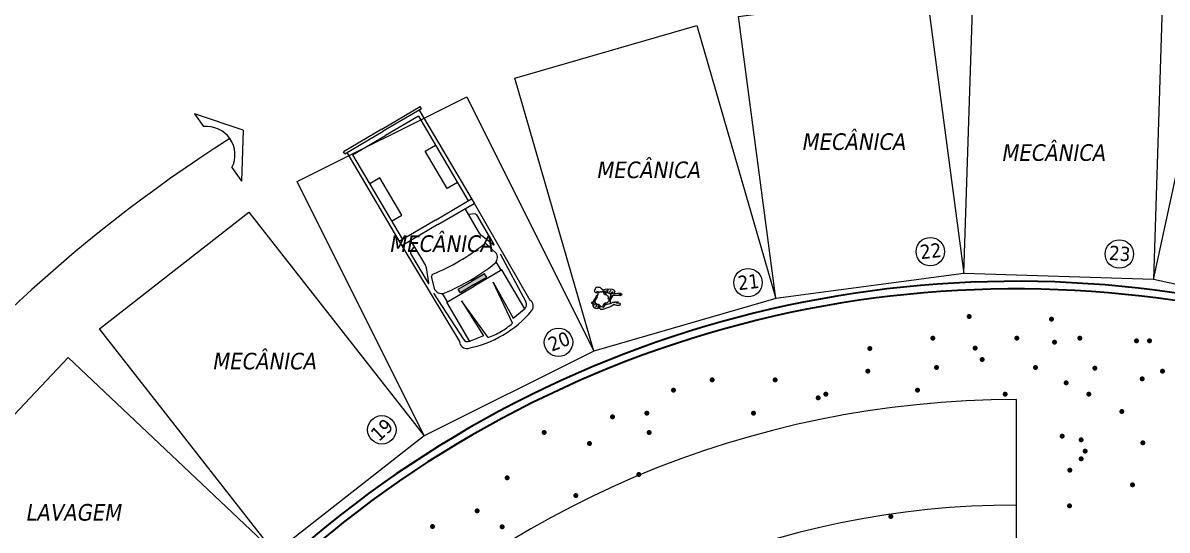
# Model space of a CAD drawing. Header units: millimetres. Extents: x 262 to 370, y -104 to 114.
# Drawn here: x 294.6 to 318.74, y -56.85 to -46.15 of the extents above; entities that cross this region are included whole.
import ezdxf
from ezdxf.enums import TextEntityAlignment as Align

# ---------------------------------------------------------------- set-up
doc = ezdxf.new("R2010")
doc.units = ezdxf.units.MM
doc.header["$LTSCALE"] = 0.1
doc.layers.get('0').update_dxf_attribs({"lineweight": 9})
for name, color, linetype, lineweight in [('detalles', 2, 'Continuous', 9), ('gruesomarco', 20, 'Continuous', 100), ('letreros y cotas', 6, 'Continuous', 13), ('mobiliario', 3, 'Continuous', 13), ('muros', 4, 'Continuous', 30)]:
    doc.layers.add(name, color=color, linetype=linetype, lineweight=lineweight)
doc.styles.get("Standard").update_dxf_attribs({"font": 'tahoma.ttf', "oblique": 10, "height": 0.35})

# ---------------------------------------------------------------- blocks, each defined once
blk = doc.blocks.new('personasp21')
at = {"color": 0, "linetype": 'ByBlock'}
for p, q in [((-0.177, 0.013), (-0.199, 0.016)), ((-0.161, 0.038), (-0.179, 0.044)), ((-0.162, 0.068), (-0.165, 0.071)), ((0.004, 0.167), (0.011, 0.189)), ((0.02, 0.148), (0.048, 0.196)), ((0.065, 0.137), (0.079, 0.203)), ((0.086, 0.133), (0.138, 0.196)), ((0.121, 0.127), (0.183, 0.167)), ((0.127, 0.035), (0.155, 0.052)), ((0.134, 0.107), (0.199, 0.136)), ((0.138, 0.069), (0.182, 0.089)), ((-0.199, -0.069), (-0.237, -0.097)), ((-0.172, -0.093), (-0.236, -0.13)), ((-0.208, -0.042), (-0.232, -0.045)), ((-0.199, -0.02), (-0.213, -0.01)), ((-0.158, -0.104), (-0.188, -0.171)), ((-0.131, -0.106), (-0.14, -0.175)), ((0.014, -0.12), (0.018, -0.107)), ((0.018, -0.107), (0.03, -0.096)), ((0.03, -0.096), (0.035, -0.092))]:
    blk.add_line(p, q, dxfattribs=at)
for points in [[(0.044, 0.095), (0.023, 0.138), (-0.017, 0.189), (-0.062, 0.222), (-0.09, 0.25), (-0.13, 0.254), (-0.157, 0.257), (-0.189, 0.24), (-0.198, 0.219), (-0.213, 0.185), (-0.216, 0.171), (-0.206, 0.157), (-0.188, 0.145), (-0.154, 0.147), (-0.124, 0.145), (-0.12, 0.152), (-0.134, 0.162), (-0.16, 0.169), (-0.167, 0.164)], [(-0.138, 0.096), (-0.178, 0.066), (-0.198, 0.027), (-0.227, -0.015), (-0.251, -0.076), (-0.247, -0.139), (-0.227, -0.168), (-0.178, -0.19), (-0.123, -0.183), (-0.112, -0.175)], [(-0.027, 0.199), (0.025, 0.215), (0.071, 0.222), (0.162, 0.213), (0.205, 0.191), (0.219, 0.162), (0.207, 0.131), (0.195, 0.095), (0.171, 0.068), (0.151, 0.037), (0.13, -0.011)], [(0.111, -0.089), (0.124, -0.073), (0.128, -0.049), (0.127, -0.015), (0.117, 0.02), (0.128, 0.059), (0.135, 0.083), (0.127, 0.116), (0.107, 0.127), (0.078, 0.128), (0.02, 0.141)], [(0.083, 0.043), (0.087, 0.035), (0.106, 0.025), (0.106, 0.02), (0.09, 0.014), (0.088, 0.006)], [(0.212, 0.13), (0.24, 0.127), (0.274, 0.131), (0.305, 0.134), (0.335, 0.13), (0.357, 0.114), (0.364, 0.097), (0.354, 0.086), (0.327, 0.076), (0.289, 0.079), (0.263, 0.082), (0.226, 0.081), (0.178, 0.075)], [(0.289, 0.13), (0.313, 0.124), (0.332, 0.11), (0.33, 0.097), (0.319, 0.085), (0.299, 0.082), (0.271, 0.083)], [(-0.246, -0.052), (-0.271, -0.066), (-0.275, -0.076), (-0.27, -0.083), (-0.253, -0.09)], [(-0.113, -0.121), (-0.119, -0.144), (-0.117, -0.165), (-0.107, -0.187), (-0.082, -0.21), (-0.027, -0.204), (0.052, -0.178), (0.134, -0.151), (0.147, -0.135), (0.185, -0.113), (0.188, -0.106), (0.21, -0.108), (0.255, -0.123), (0.316, -0.125), (0.32, -0.117), (0.33, -0.116), (0.329, -0.107), (0.339, -0.107), (0.34, -0.097), (0.333, -0.094), (0.33, -0.084), (0.253, -0.079), (0.255, -0.073), (0.277, -0.068), (0.295, -0.065), (0.291, -0.058), (0.257, -0.058), (0.217, -0.059), (0.206, -0.072), (0.189, -0.072), (0.182, -0.062), (0.119, -0.092), (0.051, -0.107), (0.014, -0.121), (0.004, -0.139), (-0.016, -0.162), (-0.033, -0.175)]]:
    blk.add_lwpolyline(points, dxfattribs=at)
blk.add_lwpolyline([(0.104, 0.002), (0.1, 0.002), (0.082, 0.006), (0.079, 0.014), (0.083, 0.033), (0.082, 0.05), (0.075, 0.068), (0.065, 0.078), (0.045, 0.095), (0.014, 0.099), (-0.004, 0.109), (-0.009, 0.128), (-0.031, 0.158), (-0.041, 0.164), (-0.062, 0.152), (-0.079, 0.152), (-0.093, 0.157), (-0.121, 0.14), (-0.14, 0.121), (-0.14, 0.099), (-0.147, 0.079), (-0.158, 0.066), (-0.155, 0.047), (-0.162, 0.024), (-0.177, 0.01), (-0.196, -0.02), (-0.203, -0.045), (-0.188, -0.079), (-0.153, -0.103), (-0.127, -0.101), (-0.105, -0.12), (-0.099, -0.138), (-0.081, -0.155), (-0.055, -0.152), (-0.037, -0.138), (-0.023, -0.123), (-0.009, -0.099), (-0.001, -0.083), (0.021, -0.076), (0.048, -0.075), (0.063, -0.065), (0.078, -0.051), (0.086, -0.037), (0.099, -0.031), (0.107, -0.01), (0.107, 0.006)], close=True, dxfattribs=at)
blk = doc.blocks.new('camio')
at = {"layer": 'mobiliario', "linetype": 'Continuous'}
for p, q in [((63.141, 53.191), (63.141, 53.974)), ((63.186, 53.974), (63.141, 53.974)), ((63.186, 53.974), (63.186, 53.191)), ((63.186, 53.927), (65.088, 53.927)), ((65, 53.191), (65, 53.927)), ((65.088, 53.927), (67.054, 53.908)), ((65.089, 53.191), (65.089, 53.927)), ((63.272, 53.862), (63.272, 53.191)), ((63.272, 53.862), (65, 53.862)), ((63.862, 53.653), (63.862, 53.862)), ((64.624, 53.862), (64.624, 53.653)), ((65.601, 53.743), (65.089, 53.743)), ((65.255, 53.845), (65.21, 53.743)), ((65.284, 53.863), (65.888, 53.863)), ((65.891, 53.847), (65.644, 53.751)), ((66.047, 53.818), (65.817, 53.75)), ((66.088, 53.869), (67.045, 53.831)), ((66.344, 53.738), (66.174, 53.738)), ((66.344, 53.752), (66.344, 53.191)), ((67.141, 53.752), (66.344, 53.752)), ((67.178, 53.495), (67.143, 53.743)), ((64.624, 53.653), (63.862, 53.653)), ((66.452, 53.515), (67.178, 53.495)), ((67.248, 53.439), (66.452, 53.515)), ((66.25, 53.46), (66.25, 53.191)), ((66.321, 53.46), (66.25, 53.46)), ((66.321, 53.191), (66.321, 53.46)), ((63.141, 53.191), (63.141, 52.408)), ((63.186, 52.408), (63.186, 53.191)), ((63.272, 52.52), (63.272, 53.191)), ((65, 53.191), (65, 52.455)), ((65.089, 53.191), (65.089, 52.455)), ((66.25, 52.922), (66.25, 53.191)), ((66.321, 53.191), (66.321, 52.922)), ((66.344, 52.63), (66.344, 53.191)), ((66.321, 52.922), (66.25, 52.922)), ((67.248, 52.943), (66.452, 52.867)), ((64.624, 52.729), (63.862, 52.729)), ((63.862, 52.729), (63.862, 52.52)), ((64.624, 52.52), (64.624, 52.729)), ((66.452, 52.867), (67.178, 52.887)), ((67.178, 52.887), (67.143, 52.639)), ((63.272, 52.52), (65, 52.52)), ((65.601, 52.639), (65.089, 52.639)), ((65.255, 52.537), (65.21, 52.639)), ((65.284, 52.519), (65.888, 52.519)), ((65.891, 52.534), (65.644, 52.631)), ((66.047, 52.564), (65.817, 52.632)), ((66.088, 52.513), (67.045, 52.551)), ((66.344, 52.644), (66.174, 52.644)), ((67.141, 52.63), (66.344, 52.63)), ((63.186, 52.408), (63.141, 52.408)), ((63.186, 52.455), (65.088, 52.455)), ((65.088, 52.455), (67.054, 52.473))]:
    blk.add_line(p, q, dxfattribs=at)
for centre, radius, start, end in [((67.114, 53.799), 0.125, 19.2533, 118.9117), ((65.284, 53.832), 0.0318, 90, 155.7345), ((65.601, 53.862), 0.119, 270, 291.2907), ((65.826, 53.72), 0.0318, 106.5243, 188.0963), ((62.11, 53.191), 3.722, 360, 8.0963), ((65.888, 53.855), 0.00819, 291.2907, 90), ((66.056, 53.788), 0.0318, 84.6876, 106.5243), ((66.046, 53.68), 0.14, 7.996, 84.6876), ((67.041, 53.728), 0.103, 7.9182, 87.73), ((65.372, 53.191), 1.97, 360, 19.2533), ((62.565, 53.191), 3.656, 360, 7.996), ((65.954, 53.191), 1.318, 360, 10.8313), ((62.11, 53.191), 3.722, 351.9037, 360), ((62.565, 53.191), 3.656, 352.004, 360), ((65.372, 53.191), 1.97, 340.7467, 360), ((65.954, 53.191), 1.318, 349.1687, 360), ((65.284, 52.55), 0.0318, 204.2655, 270), ((65.601, 52.519), 0.119, 68.7093, 90), ((65.826, 52.662), 0.0318, 171.9037, 253.4757), ((65.888, 52.527), 0.00819, 270, 68.7093), ((66.056, 52.594), 0.0318, 253.4757, 275.3123), ((66.046, 52.702), 0.14, 275.3123, 352.004), ((67.041, 52.653), 0.103, 272.27, 352.0818), ((67.114, 52.583), 0.125, 241.0883, 340.7467)]:
    blk.add_arc(centre, radius, start, end, dxfattribs=at)
for points in [[(66.321, 53.191), (66.25, 53.191), (66.321, 53.46), (66.25, 53.46)], [(66.321, 53.191), (66.25, 53.191), (66.321, 52.922), (66.25, 52.922)]]:
    blk.add_solid(points, dxfattribs=at)

msp = doc.modelspace()

# ---------------------------------------------------------------- linework, layer by layer
at = {"layer": 'detalles', "ltscale": 0.1}
for p, q in [((299.241, -48.413), (298.221, -48.069)), ((298.221, -48.069), (298.407, -48.336)), ((299.241, -48.413), (299.209, -49.489)), ((299.007, -49.2), (299.209, -49.489))]:
    msp.add_line(p, q, dxfattribs=at)
at = {"layer": 'detalles'}
msp.add_line((315.555, -57.45), (315.555, -54.097), dxfattribs=at)
at = {"layer": 'detalles', "ltscale": 0.1}
msp.add_arc((298.474, -48.931), 0.598, 333.2511, 96.3713, dxfattribs=at)
at = {"layer": 'detalles'}
for radius, start, end in [(30.92, 122.4514, 144.7299), (20.583, 90, 180), (18.358, 90, 180)]:
    msp.add_arc((315.555, -74.68), radius, start, end, dxfattribs=at)
at = {"layer": 'gruesomarco'}
for p in [(314.562, -52.34), (316.296, -52.401), (313.794, -52.796), (315.566, -52.796), (316.895, -52.796), (318.091, -52.857), (318.365, -52.857), (312.464, -53.017), (314.684, -53.009), (316.357, -52.887), (314.836, -53.252), (312.422, -53.498), (313.869, -53.418), (315.96, -53.418), (317.209, -53.434), (318.639, -53.495), (309.141, -53.682), (310.47, -53.682), (316.603, -53.739), (318.211, -53.659), (308.321, -53.9), (311.376, -54.06), (311.537, -53.98), (313.467, -53.9), (315.317, -53.98), (317.086, -53.98), (307.034, -54.462), (307.758, -54.382), (310.009, -54.382), (317.781, -54.347), (305.597, -54.788), (307.812, -54.788), (306.552, -55.024), (316.523, -54.864), (316.925, -54.944), (318.224, -55.011), (317.005, -55.185), (316.925, -55.346), (304.816, -55.747), (307.59, -55.674), (316.684, -55.587), (318.003, -55.897), (306.261, -56.116), (304.179, -56.44), (316.674, -56.338), (312.907, -56.56), (303.237, -56.772), (304.71, -56.781)]:
    msp.add_point(p, dxfattribs=at)
at = {"layer": 'letreros y cotas'}
for centre in [(313.739, -50.974), (317.728, -51.025), (309.894, -51.629), (305.897, -52.887), (302.17, -54.733)]:
    msp.add_circle(centre, 0.3, dxfattribs=at)
at = {"layer": 'mobiliario'}
for points in [[(309.693, -46.015), (313.658, -45.488), (314.449, -51.435), (310.484, -51.963)], [(314.643, -45.439), (318.641, -45.568), (318.447, -51.565), (314.449, -51.435)], [(319.72, -45.701), (323.629, -46.55), (322.356, -52.413), (318.447, -51.565)], [(304.974, -47.311), (308.817, -46.199), (310.484, -51.963), (306.642, -53.074)], [(300.383, -49.492), (303.962, -47.706), (306.642, -53.074), (303.063, -54.861)], [(296.213, -52.605), (299.362, -50.138), (303.063, -54.861), (299.914, -57.328)], [(292.805, -56.116), (295.552, -53.208), (299.914, -57.328), (297.168, -60.236)]]:
    msp.add_lwpolyline(points, close=True, dxfattribs=at)
at = {"layer": 'muros'}
for radius, start, end in [(23.08, 58.6888, 172.379), (22.92, 58.2902, 172.7776)]:
    msp.add_arc((315.555, -74.68), radius, start, end, dxfattribs=at)

# ---------------------------------------------------------------- block references
at = {"layer": 'mobiliario', "xscale": 1.200000000000004, "yscale": 1.200000000000003, "zscale": 1.2, "rotation": 300.4845919631732}
msp.add_blockref('camio', (208.724, -15.474), dxfattribs=at)
at = {"layer": 'mobiliario', "ltscale": 0.1}
msp.add_blockref('personasp21', (306.866, -51.981), dxfattribs=at)

# ---------------------------------------------------------------- texts
at = {"layer": 'detalles', "oblique": 10}
for s, p in [('MECÂNICA', (311.019, -48.827)), ('MECÂNICA', (315.234, -49.058)), ('MECÂNICA', (306.688, -49.423)), ('MECÂNICA', (302.32, -50.979)), ('MECÂNICA', (298.586, -53.458)), ('LAVAGEM', (294.648, -56.649))]:
    msp.add_text(s, height=0.35, dxfattribs=at).set_placement(p)
at = {"layer": 'letreros y cotas'}
for s, rotation, p in [('22', 6.6532, (313.748, -50.96)), ('23', 355.4259, (317.736, -51.012)), ('21', 6.6532, (309.903, -51.614)), ('20', 21.6166, (305.907, -52.866)), ('19', 42.7651, (302.17, -54.733))]:
    msp.add_text(s, height=0.3, rotation=rotation, dxfattribs=at).set_placement(p, align=Align.MIDDLE_CENTER)

doc.saveas('drawing.dxf')
